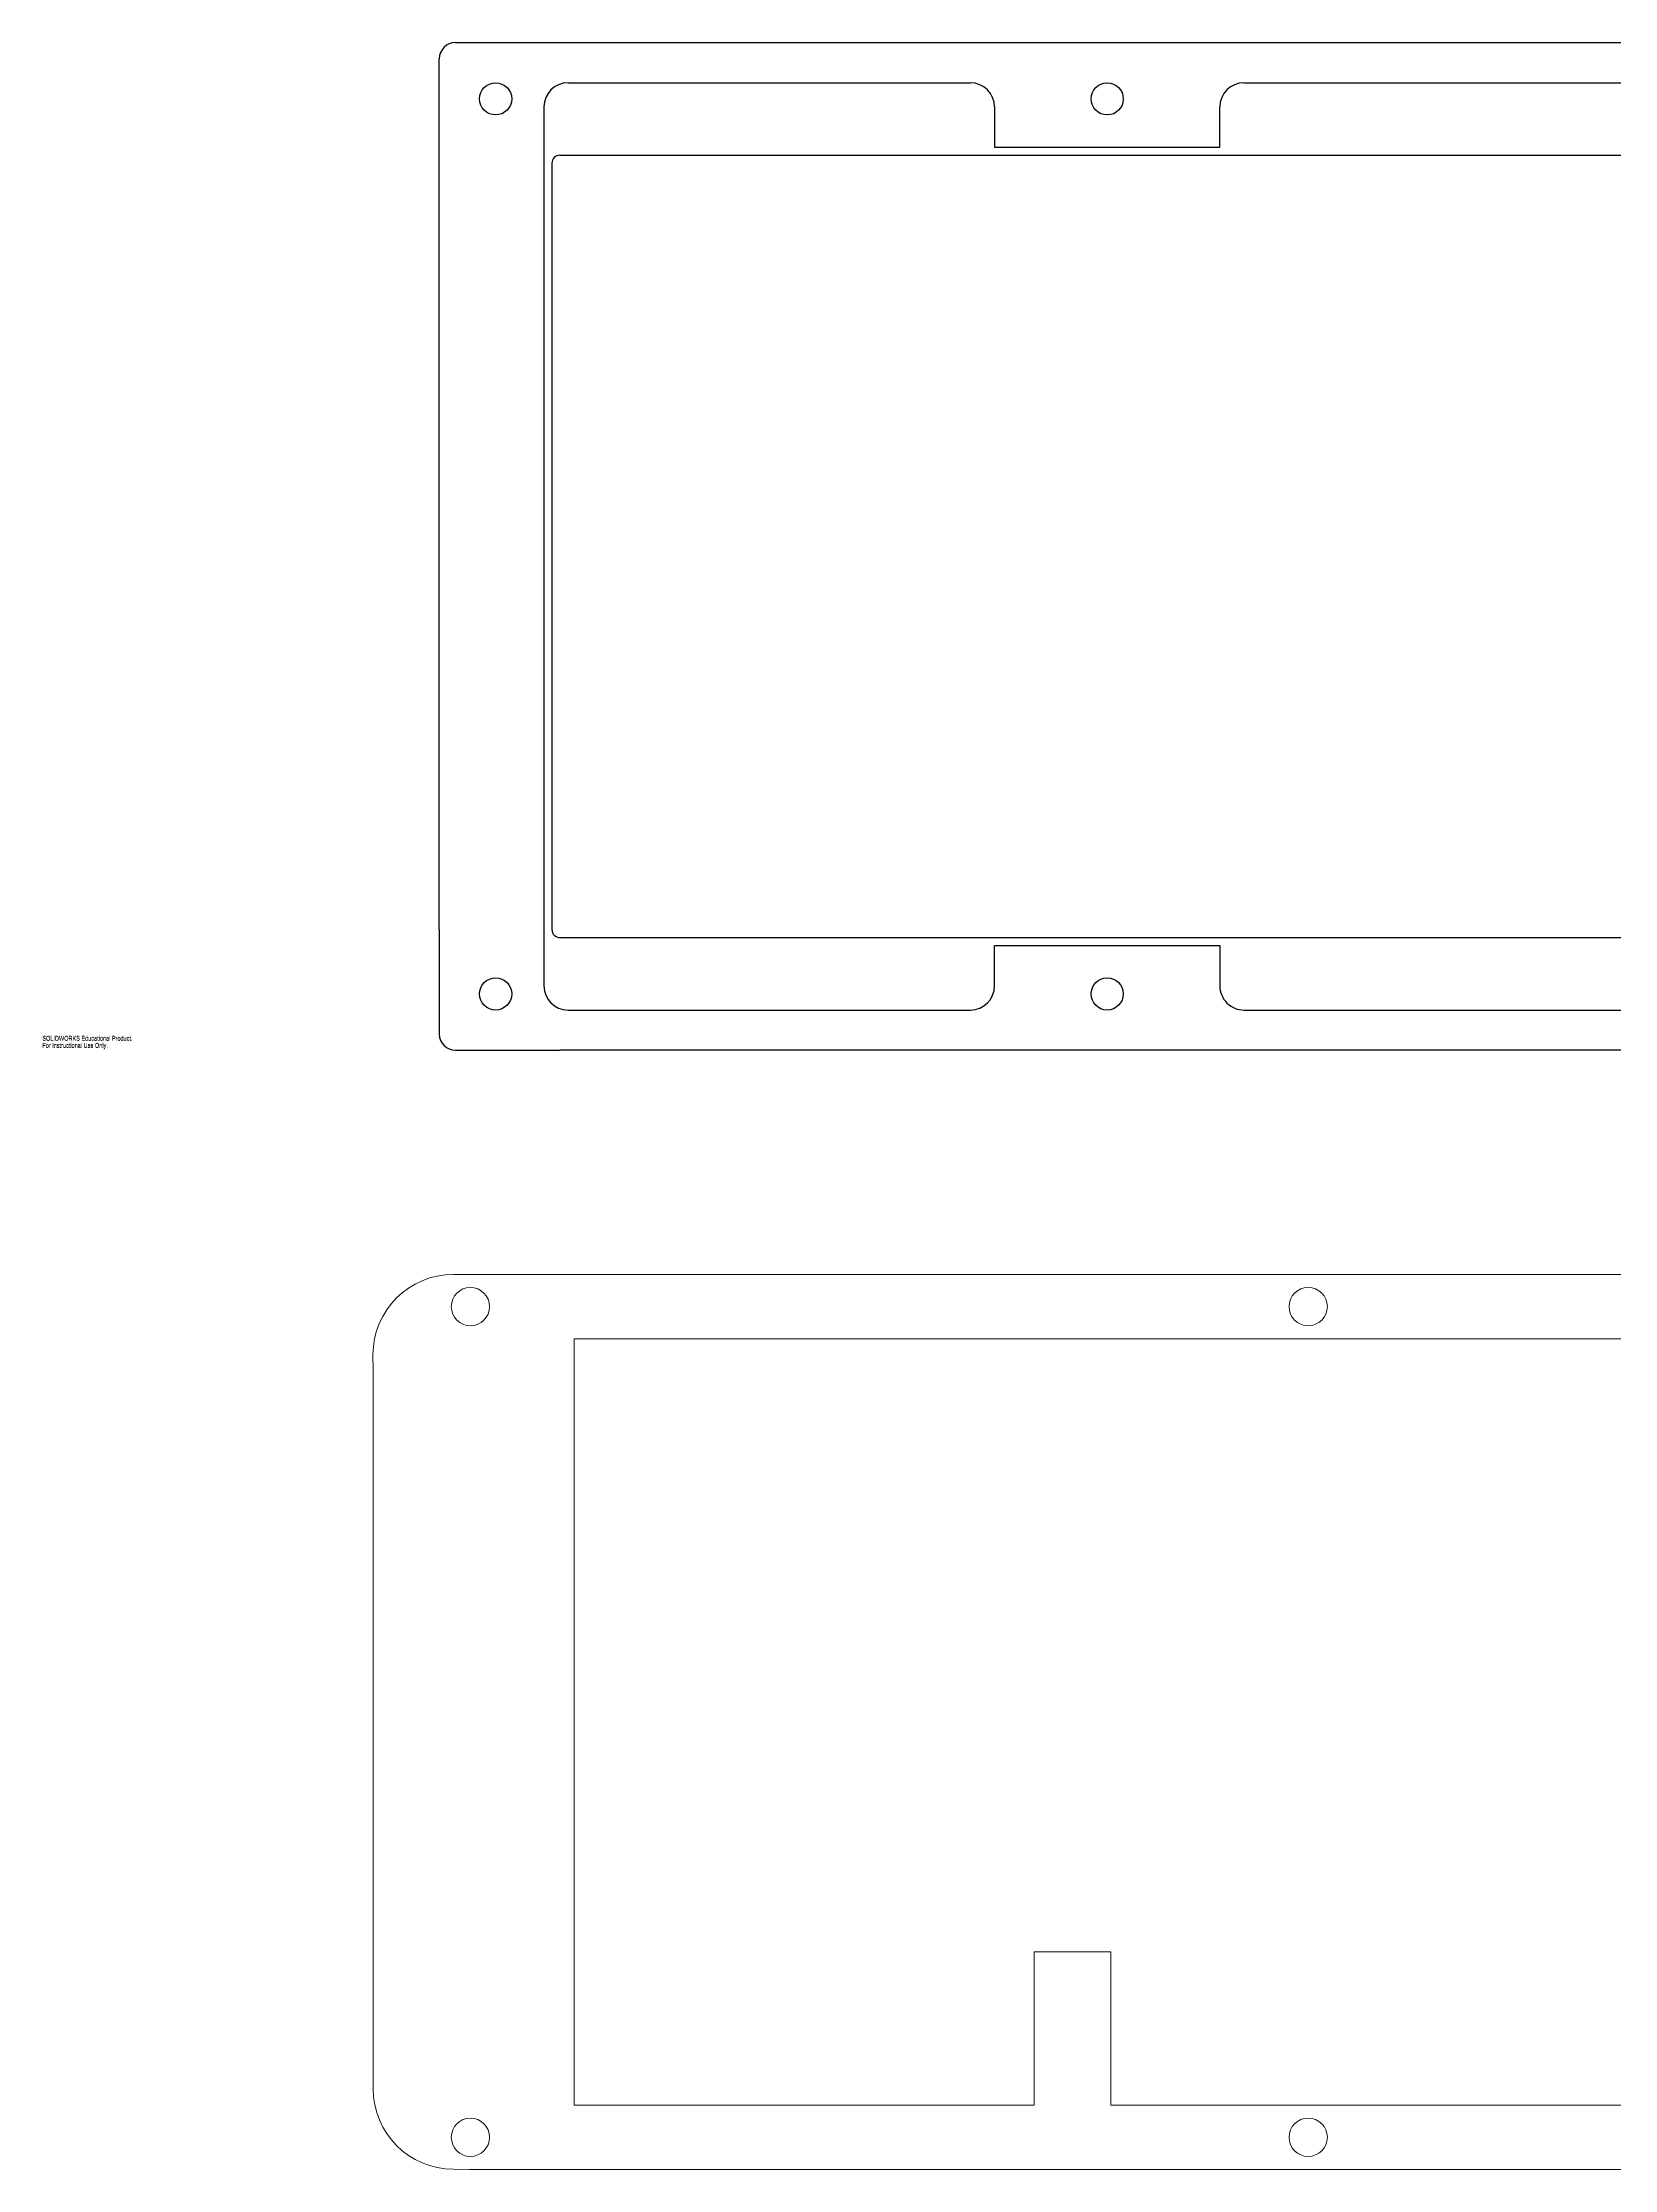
# Model space of a CAD drawing. Header units: inches. Extents: x 0 to 396, y -139 to 125.
# Drawn here: x 0 to 195.4, y -139.3 to 125.1 of the extents above; entities that cross this region are included whole.
import ezdxf

# ---------------------------------------------------------------- set-up
doc = ezdxf.new("R2010")
doc.units = ezdxf.units.IN
doc.header["$MEASUREMENT"] = 0
for name, color, linetype in [('SLD-0_2', 179, 'Continuous'), ('SLD-0_3', 179, 'Continuous'), ('SLD-0_4', 179, 'Continuous')]:
    doc.layers.add(name, color=color, linetype=linetype)
doc.styles.add('SLDTEXTSTYLE0', font='TXT', dxfattribs={"width": 0.7})

msp = doc.modelspace()

# ---------------------------------------------------------------- linework, layer by layer
at = {"layer": 'SLD-0_2'}
for p, q in [((51.33, 125.09), (64.33, 125.09)), ((64.33, 125.09), (369.16, 125.09)), ((49.33, 110.09), (49.33, 123.09)), ((65.33, 120.09), (115.33, 120.09)), ((149.33, 120.09), (199.33, 120.09)), ((62.33, 117.09), (62.33, 7.84)), ((118.33, 117.09), (118.33, 112.09)), ((146.33, 112.09), (146.33, 117.09)), ((118.33, 112.09), (146.33, 112.09)), ((49.33, 14.84), (49.33, 110.09)), ((49.33, 14.84), (49.33, 1.84)), ((118.33, 7.84), (118.33, 12.84)), ((118.33, 12.84), (146.33, 12.84)), ((146.33, 12.84), (146.33, 7.84)), ((65.33, 4.84), (115.33, 4.84)), ((149.33, 4.84), (199.33, 4.84)), ((51.33, -0.16), (64.33, -0.16)), ((369.16, -0.16), (64.33, -0.16))]:
    msp.add_line(p, q, dxfattribs=at)
for centre in [(56.33, 118.09), (132.33, 118.09), (56.33, 6.84), (132.33, 6.84)]:
    msp.add_circle(centre, 2, dxfattribs=at)
for centre, radius, start, end in [((51.33, 123.09), 2, 90, 180), ((65.33, 117.09), 3, 90, 180), ((115.33, 117.09), 3, 0, 90), ((149.33, 117.09), 3, 90, 180), ((65.33, 7.84), 3, 180, 270), ((115.33, 7.84), 3, 270, 0), ((149.33, 7.84), 3, 180, 270.493), ((51.33, 1.84), 2, 180, 270)]:
    msp.add_arc(centre, radius, start, end, dxfattribs=at)
at = {"layer": 'SLD-0_3'}
for p, q in [((64.33, 111.09), (369.16, 111.09)), ((63.33, 110.09), (63.33, 14.84)), ((64.33, 13.84), (369.16, 13.84))]:
    msp.add_line(p, q, dxfattribs=at)
for centre, start, end in [((64.33, 110.09), 90, 180), ((64.33, 14.84), 180, 270)]:
    msp.add_arc(centre, 1, start, end, dxfattribs=at)
at = {"layer": 'SLD-0_4', "color": 7, "linetype": 'Continuous', "lineweight": 18}
for p, q in [((53.11, -28.02), (51.08, -28.02)), ((66.11, -28.02), (53.11, -28.02)), ((66.11, -28.02), (370.91, -28.02)), ((66.11, -36.02), (66.11, -131.27)), ((370.91, -36.02), (66.11, -36.02)), ((41.08, -37.99), (41.11, -39.99)), ((41.11, -127.24), (41.11, -39.99)), ((123.26, -112.22), (132.79, -112.22)), ((123.26, -131.27), (123.26, -112.22)), ((132.79, -112.22), (132.79, -131.27)), ((41.11, -129.24), (41.11, -127.24)), ((123.26, -131.27), (66.11, -131.27)), ((132.79, -131.27), (370.91, -131.27)), ((53.11, -139.27), (51.08, -139.24)), ((66.11, -139.27), (53.11, -139.27)), ((66.11, -139.27), (370.91, -139.27))]:
    msp.add_line(p, q, dxfattribs=at)
for centre in [(53.2, -32.02), (157.31, -32.02), (53.2, -135.27), (157.31, -135.27)]:
    msp.add_circle(centre, 2.38, dxfattribs=at)
for centre, start, end in [((51.08, -38.02), 90, 179.8147), ((51.11, -129.24), 180, 269.8147)]:
    msp.add_arc(centre, 10, start, end, dxfattribs=at)

# ---------------------------------------------------------------- texts
at = {"color": 7, "linetype": 'Continuous', "char_height": 0.5882, "attachment_point": 1, "style": 'SLDTEXTSTYLE0'}
for s, insert in [('SOLIDWORKS Educational Product.', (0, 1.64)), ('For Instructional Use Only.', (0, 0.76))]:
    msp.add_mtext(s, dxfattribs=dict(at, insert=insert))
at = {"layer": 'SLD-0_4', "color": 7, "char_height": 0.5882, "attachment_point": 1, "style": 'SLDTEXTSTYLE0'}
for s, insert in [('SOLIDWORKS Educational Product.', (0, 1.6)), ('For Instructional Use Only.', (0, 0.71))]:
    msp.add_mtext(s, dxfattribs=dict(at, insert=insert))

doc.saveas('drawing.dxf')
